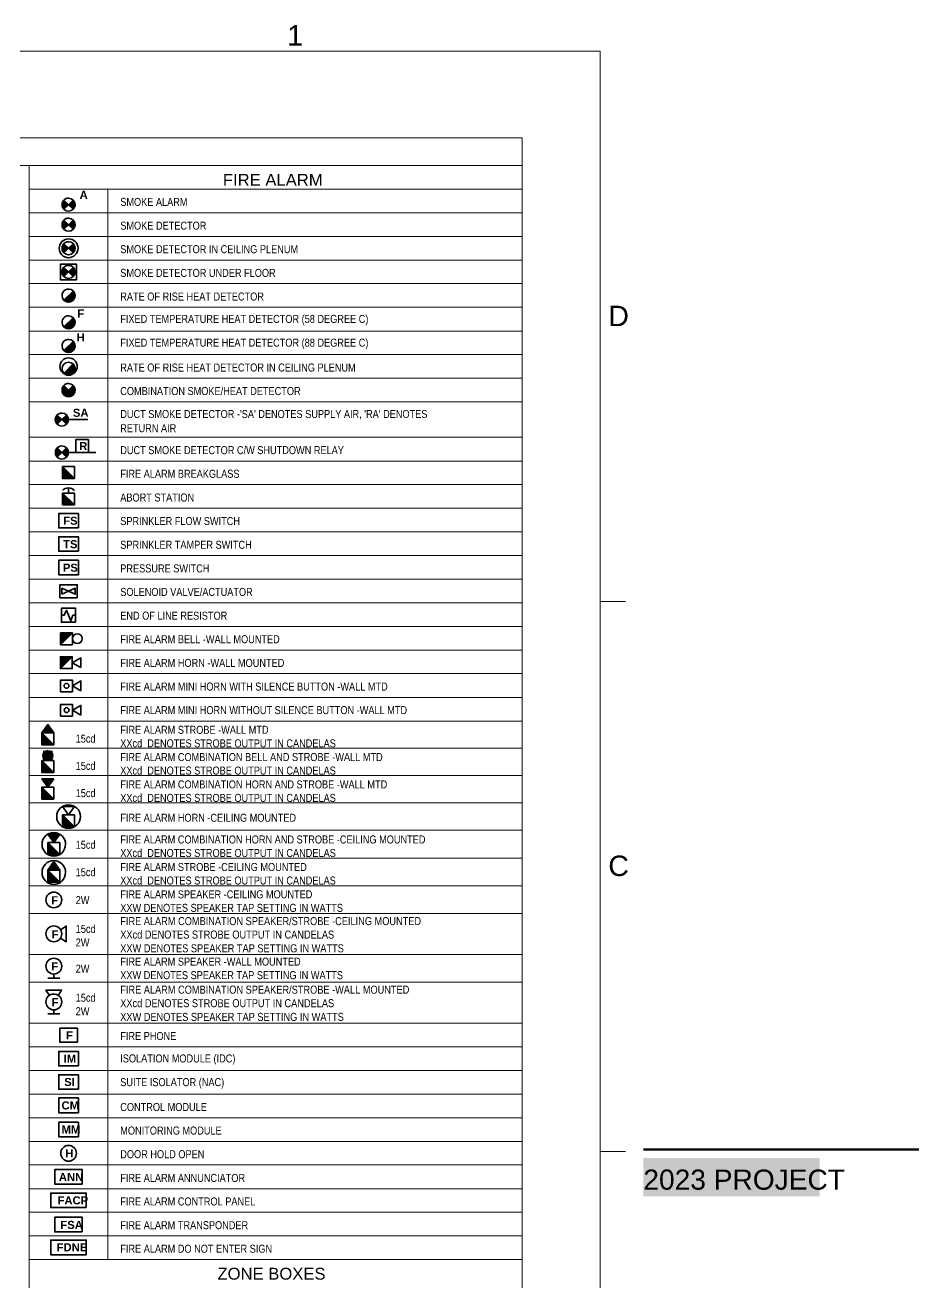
# Model space of a CAD drawing. Header units: millimetres. Extents: x 0.7 to 36.3, y 0.6 to 47.9.
# Drawn here: x 26.48 to 35.4, y 35.32 to 47.88 of the extents above; entities that cross this region are included whole.
import ezdxf

# ---------------------------------------------------------------- set-up
doc = ezdxf.new("R2010")
doc.units = ezdxf.units.MM
doc.header["$LTSCALE"] = 0.007
doc.layers.add('PDF_Geometry', color=7, linetype='Continuous', true_color=0x777777)
doc.layers.add('PDF_Solid Fills', color=7, linetype='Continuous', true_color=0xffffff)
doc.layers.add('PDF_Text', color=7, linetype='Continuous')
doc.styles.add('PDF Arial', font='arial.ttf')
doc.styles.add('PDF Arial Narrow', font='ARIALN.TTF')
doc.styles.add('PDF ArialRoundedMT Bold', font='arialbd.ttf')
doc.styles.add('PDF GillSansMT', font='arial.ttf')
doc.styles.add('PDF GillSansMTCondensed', font='arial.ttf')

msp = doc.modelspace()

# ---------------------------------------------------------------- hatches: boundary and pattern name
at = {"layer": 'PDF_Solid Fills', "transparency": 33554559}
for points in [[(26.912, 46.085), (26.867, 46.13), (26.865, 46.13), (26.849, 46.102), (26.847, 46.085), (26.854, 46.057), (26.865, 46.042), (26.869, 46.042)], [(26.974, 46.105), (26.959, 46.13), (26.957, 46.13), (26.912, 46.085), (26.955, 46.042), (26.96, 46.044), (26.975, 46.077)], [(26.912, 45.887), (26.869, 45.93), (26.865, 45.93), (26.849, 45.904), (26.847, 45.887), (26.855, 45.852), (26.867, 45.842)], [(26.974, 45.907), (26.959, 45.93), (26.955, 45.93), (26.912, 45.887), (26.959, 45.84), (26.975, 45.879)], [(26.912, 45.65), (26.867, 45.695), (26.865, 45.695), (26.849, 45.667), (26.847, 45.65), (26.854, 45.622), (26.865, 45.607), (26.869, 45.607)], [(26.974, 45.67), (26.959, 45.695), (26.957, 45.695), (26.912, 45.65), (26.955, 45.607), (26.96, 45.609), (26.975, 45.642)], [(26.912, 45.415), (26.869, 45.459), (26.865, 45.459), (26.849, 45.432), (26.847, 45.415), (26.854, 45.385), (26.867, 45.37)], [(26.962, 45.455), (26.959, 45.459), (26.955, 45.459), (26.912, 45.415), (26.959, 45.369), (26.975, 45.405), (26.977, 45.422)], [(26.974, 45.199), (26.959, 45.222), (26.955, 45.222), (26.865, 45.132), (26.895, 45.115), (26.929, 45.114), (26.96, 45.135), (26.975, 45.17)], [(26.974, 44.932), (26.959, 44.955), (26.955, 44.955), (26.865, 44.865), (26.895, 44.849), (26.929, 44.847), (26.96, 44.869), (26.975, 44.904)], [(26.974, 44.695), (26.959, 44.72), (26.955, 44.72), (26.865, 44.63), (26.885, 44.617), (26.92, 44.612), (26.947, 44.62), (26.96, 44.634), (26.975, 44.667)], [(26.974, 44.469), (26.959, 44.494), (26.957, 44.494), (26.865, 44.402), (26.895, 44.385), (26.929, 44.384), (26.96, 44.405), (26.975, 44.44)], [(26.91, 44.235), (26.867, 44.279), (26.865, 44.279), (26.849, 44.25), (26.847, 44.234), (26.854, 44.205), (26.869, 44.187), (26.895, 44.172), (26.92, 44.17), (26.954, 44.185), (26.974, 44.217), (26.975, 44.249), (26.959, 44.279)], [(26.844, 43.94), (26.8, 43.984), (26.799, 43.984), (26.782, 43.957), (26.779, 43.94), (26.789, 43.905), (26.8, 43.895), (26.842, 43.937)], [(26.909, 43.955), (26.892, 43.984), (26.889, 43.984), (26.844, 43.94), (26.889, 43.895), (26.894, 43.897), (26.907, 43.922)], [(26.845, 43.612), (26.802, 43.655), (26.799, 43.655), (26.782, 43.629), (26.78, 43.612), (26.789, 43.577), (26.8, 43.567)], [(26.907, 43.632), (26.892, 43.655), (26.889, 43.655), (26.845, 43.612), (26.892, 43.565), (26.909, 43.604)], [(26.97, 43.352), (26.854, 43.469), (26.852, 43.469), (26.852, 43.35)], [(26.97, 43.09), (26.855, 43.205), (26.852, 43.205), (26.852, 43.089)], [(26.832, 41.692), (26.949, 41.809), (26.832, 41.809)], [(26.83, 41.454), (26.947, 41.57), (26.83, 41.57)], [(26.764, 40.81), (26.707, 40.895), (26.706, 40.895), (26.646, 40.812)], [(26.764, 40.694), (26.647, 40.81), (26.646, 40.81), (26.646, 40.692)], [(26.764, 40.417), (26.647, 40.534), (26.646, 40.534), (26.646, 40.415)], [(26.707, 40.269), (26.764, 40.352), (26.647, 40.352)], [(26.764, 40.15), (26.647, 40.267), (26.646, 40.267), (26.646, 40.149)], [(26.97, 39.874), (26.854, 39.99), (26.852, 39.99), (26.852, 39.872)], [(26.824, 39.597), (26.707, 39.714), (26.706, 39.714), (26.706, 39.595)], [(26.766, 39.715), (26.824, 39.799), (26.707, 39.799)], [(26.824, 39.439), (26.766, 39.524), (26.764, 39.524), (26.706, 39.44)], [(26.824, 39.322), (26.707, 39.439), (26.706, 39.439), (26.706, 39.32)]]:
    msp.add_hatch(color=256, dxfattribs=at).paths.add_polyline_path(points)

# ---------------------------------------------------------------- linework, layer by layer
at = {"layer": 'PDF_Geometry', "lineweight": 9}
msp.add_lwpolyline([(32.217, 25.634), (0.987, 25.634), (32.217, 25.634), (32.217, 47.619), (0.987, 47.619), (32.217, 47.619)], close=True, dxfattribs=at)
at = {"layer": 'PDF_Geometry', "lineweight": 20}
for points in [[(16.527, 46.754), (31.438, 46.754), (31.438, 46.477), (26.166, 46.477)], [(31.438, 46.477), (31.438, 35.55), (26.521, 35.55), (31.438, 35.55), (31.438, 33.18), (31.438, 28.221), (26.521, 28.221), (31.438, 28.221), (31.438, 27.888), (16.527, 27.888)], [(26.519, 30.099), (26.519, 46.475), (26.519, 35.549), (26.519, 33.179), (26.519, 28.221), (26.519, 27.888)], [(26.521, 46.24), (31.438, 46.24)], [(27.305, 46.239), (27.305, 35.549)], [(26.521, 46.005), (31.438, 46.005)], [(26.521, 45.768), (31.438, 45.768)], [(26.521, 45.532), (31.438, 45.532)], [(26.521, 45.297), (31.438, 45.297)], [(26.521, 45.06), (31.438, 45.06)], [(26.521, 44.823), (31.438, 44.823)], [(26.521, 44.589), (31.438, 44.589)], [(26.521, 44.352), (31.438, 44.352)], [(26.521, 44.115), (31.438, 44.115)], [(26.521, 43.762), (31.438, 43.762)], [(26.521, 43.525), (31.438, 43.525)], [(26.521, 43.29), (31.438, 43.29)], [(26.521, 43.053), (31.438, 43.053)], [(26.521, 42.817), (31.438, 42.817)], [(26.521, 42.582), (31.438, 42.582)], [(26.521, 42.345), (31.438, 42.345)], [(26.521, 42.11), (31.438, 42.11)], [(26.521, 41.873), (31.438, 41.873)], [(26.521, 41.637), (31.438, 41.637)], [(26.521, 41.402), (31.438, 41.402)], [(26.521, 41.165), (31.438, 41.165)], [(26.521, 40.928), (31.438, 40.928)], [(26.521, 40.657), (31.438, 40.657)], [(26.521, 40.385), (31.438, 40.385)], [(26.521, 40.113), (31.438, 40.113)], [(26.521, 39.837), (31.438, 39.837)], [(26.521, 39.558), (31.438, 39.558)], [(26.521, 39.282), (31.438, 39.282)], [(26.521, 39.005), (31.438, 39.005)], [(26.521, 38.597), (31.438, 38.597)], [(26.521, 38.32), (31.438, 38.32)], [(26.521, 37.912), (31.438, 37.912)], [(26.521, 37.675), (31.438, 37.675)], [(26.521, 37.438), (31.438, 37.438)], [(26.521, 37.203), (31.438, 37.203)], [(26.521, 36.967), (31.438, 36.967)], [(26.521, 36.73), (31.438, 36.73)], [(26.521, 36.495), (31.438, 36.495)], [(26.521, 36.258), (31.438, 36.258)], [(26.521, 36.023), (31.438, 36.023)], [(26.521, 35.786), (31.438, 35.786)]]:
    msp.add_lwpolyline(points, dxfattribs=at)
msp.add_lwpolyline([(31.438, 46.477), (26.521, 46.477)], close=True, dxfattribs=at)
at = {"layer": 'PDF_Geometry', "lineweight": 35}
for points in [[(26.977, 46.085, 0.413494), (26.912, 46.15, 0.423077), (26.847, 46.085, 0.413494), (26.912, 46.02)], [(26.977, 45.885, 0.413494), (26.912, 45.95, 0.423077), (26.847, 45.885, 0.413494), (26.912, 45.82)], [(26.977, 45.65, 0.413494), (26.912, 45.715, 0.423077), (26.847, 45.65, 0.413494), (26.912, 45.585)], [(26.977, 45.414, 0.413494), (26.912, 45.479, 0.423077), (26.847, 45.414, 0.413494), (26.912, 45.349)], [(26.977, 45.177, 0.413494), (26.912, 45.242, 0.423077), (26.847, 45.177, 0.413494), (26.912, 45.112)], [(26.977, 44.91, 0.413494), (26.912, 44.975, 0.423077), (26.847, 44.91, 0.413494), (26.912, 44.845)], [(26.977, 44.675, 0.413494), (26.912, 44.74, 0.423077), (26.847, 44.675, 0.413494), (26.912, 44.61)], [(26.825, 44.47, 0.418269), (26.912, 44.384, 0.411076), (26.999, 44.47)], [(26.977, 44.234, 0.413494), (26.912, 44.299, 0.423077), (26.847, 44.234, 0.413494), (26.912, 44.169)], [(26.91, 43.939, 0.413494), (26.845, 44.004, 0.423077), (26.78, 43.939, 0.413494), (26.845, 43.874)], [(26.845, 43.545, -0.413494), (26.78, 43.61, -0.423077), (26.845, 43.675, -0.413494), (26.91, 43.61), (27.184, 43.61)], [(26.794, 39.975, 0.417263), (26.912, 39.857, 0.411972), (27.03, 39.975)], [(26.764, 39.579, 0.411972), (26.882, 39.697, 0.417263), (26.764, 39.815)], [(26.764, 39.297, 0.411972), (26.882, 39.415, 0.417263), (26.764, 39.534)], [(26.764, 39.22, 0.414894), (26.686, 39.142, 0.414894), (26.764, 39.064)], [(26.764, 38.559, 0.414894), (26.686, 38.481, 0.414894), (26.764, 38.402), (26.764, 38.362)], [(26.844, 38.124, -0.40625), (26.764, 38.044), (26.764, 38.004)], [(26.99, 36.612, 0.414894), (26.912, 36.691, 0.414894), (26.834, 36.612)]]:
    msp.add_lwpolyline(points, format="xyb", dxfattribs=at)
for points in [[(26.912, 46.084), (26.865, 46.13), (26.855, 46.117), (26.849, 46.1), (26.847, 46.084), (26.849, 46.067), (26.855, 46.052), (26.865, 46.039)], [(26.912, 46.084), (26.957, 46.039), (26.967, 46.052), (26.974, 46.067), (26.977, 46.084), (26.974, 46.1), (26.967, 46.117), (26.957, 46.13)], [(26.912, 45.885), (26.865, 45.93), (26.855, 45.917), (26.849, 45.902), (26.847, 45.885), (26.849, 45.869), (26.855, 45.852), (26.865, 45.839)], [(26.912, 45.885), (26.957, 45.839), (26.967, 45.852), (26.974, 45.869), (26.977, 45.885), (26.974, 45.902), (26.967, 45.917), (26.957, 45.93)], [(26.912, 45.649), (26.865, 45.695), (26.855, 45.682), (26.849, 45.665), (26.847, 45.649), (26.849, 45.632), (26.855, 45.617), (26.865, 45.604)], [(26.912, 45.649), (26.957, 45.604), (26.967, 45.617), (26.974, 45.632), (26.977, 45.649), (26.974, 45.665), (26.967, 45.682), (26.957, 45.695)], [(26.99, 45.334), (26.99, 45.492), (26.832, 45.492), (26.832, 45.334)], [(26.912, 45.414), (26.865, 45.459), (26.855, 45.445), (26.849, 45.43), (26.847, 45.414), (26.849, 45.395), (26.855, 45.38), (26.865, 45.367)], [(26.912, 45.414), (26.957, 45.367), (26.967, 45.38), (26.974, 45.395), (26.977, 45.414), (26.974, 45.43), (26.967, 45.445), (26.957, 45.459)], [(26.957, 45.222), (26.865, 45.13), (26.879, 45.12), (26.895, 45.114), (26.912, 45.112), (26.929, 45.114), (26.944, 45.12), (26.957, 45.13), (26.967, 45.144), (26.974, 45.16), (26.977, 45.177), (26.974, 45.194), (26.967, 45.209)], [(26.957, 44.955), (26.865, 44.864), (26.879, 44.854), (26.895, 44.847), (26.912, 44.845), (26.929, 44.847), (26.944, 44.854), (26.957, 44.864), (26.967, 44.877), (26.974, 44.894), (26.977, 44.91), (26.974, 44.927), (26.967, 44.942)], [(26.957, 44.72), (26.865, 44.629), (26.879, 44.617), (26.895, 44.612), (26.912, 44.609), (26.929, 44.612), (26.944, 44.617), (26.957, 44.629), (26.967, 44.642), (26.974, 44.657), (26.977, 44.674), (26.974, 44.69), (26.967, 44.707)], [(26.957, 44.494), (26.865, 44.4), (26.879, 44.39), (26.895, 44.384), (26.912, 44.382), (26.929, 44.384), (26.944, 44.39), (26.957, 44.4), (26.967, 44.414), (26.974, 44.43), (26.977, 44.447), (26.974, 44.464), (26.967, 44.479)], [(26.912, 44.232), (26.865, 44.279), (26.855, 44.265), (26.849, 44.249), (26.847, 44.232), (26.849, 44.215), (26.855, 44.2), (26.865, 44.187), (26.879, 44.177), (26.895, 44.17), (26.912, 44.167), (26.929, 44.17), (26.944, 44.177), (26.957, 44.187), (26.967, 44.2), (26.974, 44.215), (26.977, 44.232), (26.974, 44.249), (26.967, 44.265), (26.957, 44.279)], [(26.844, 43.939), (26.799, 43.984), (26.789, 43.97), (26.782, 43.955), (26.779, 43.939), (26.782, 43.92), (26.789, 43.905), (26.799, 43.892)], [(26.844, 43.939), (26.89, 43.892), (26.9, 43.905), (26.907, 43.92), (26.909, 43.939), (26.907, 43.955), (26.9, 43.97), (26.89, 43.984)], [(27.112, 43.739), (26.985, 43.739), (26.985, 43.61), (27.112, 43.61)], [(26.845, 43.61), (26.799, 43.655), (26.789, 43.642), (26.782, 43.627), (26.78, 43.61), (26.782, 43.594), (26.789, 43.577), (26.799, 43.564)], [(26.845, 43.61), (26.89, 43.564), (26.9, 43.577), (26.907, 43.594), (26.91, 43.61), (26.907, 43.627), (26.9, 43.642), (26.89, 43.655)], [(26.852, 43.35), (26.97, 43.35), (26.852, 43.469)], [(26.852, 43.089), (26.97, 43.089), (26.852, 43.205)], [(27.01, 42.857), (26.814, 42.857), (26.814, 43.002), (27.01, 43.002)], [(27.01, 42.624), (26.814, 42.624), (26.814, 42.769), (27.01, 42.769)], [(27.01, 42.389), (26.814, 42.389), (26.814, 42.534), (27.01, 42.534)], [(26.999, 42.16), (26.825, 42.16), (26.825, 42.289), (26.999, 42.289)], [(26.845, 42.195), (26.979, 42.254), (26.979, 42.195), (26.845, 42.254)], [(26.982, 41.914), (26.84, 41.914), (26.84, 42.055), (26.982, 42.055)], [(26.832, 41.809), (26.832, 41.69), (26.95, 41.809)], [(26.83, 41.57), (26.83, 41.452), (26.949, 41.57)], [(27.034, 41.462), (26.949, 41.51), (27.034, 41.56)], [(26.832, 41.22), (26.95, 41.22), (26.95, 41.337), (26.832, 41.337)], [(27.035, 41.23), (26.95, 41.279), (27.035, 41.329)], [(26.832, 40.977), (26.95, 40.977), (26.95, 41.095), (26.832, 41.095)], [(27.035, 40.987), (26.95, 41.037), (27.035, 41.085)], [(26.764, 40.81), (26.764, 40.692), (26.646, 40.81), (26.706, 40.895)], [(26.646, 40.81), (26.764, 40.81), (26.706, 40.895)], [(26.646, 40.692), (26.764, 40.692), (26.646, 40.81)], [(26.646, 40.415), (26.764, 40.415), (26.646, 40.534)], [(26.764, 40.352), (26.706, 40.267), (26.646, 40.352)], [(26.764, 40.352), (26.646, 40.352), (26.706, 40.267)], [(26.646, 40.149), (26.764, 40.149), (26.646, 40.267)], [(26.97, 40.075), (26.912, 39.99), (26.852, 40.075)], [(26.852, 39.872), (26.97, 39.872), (26.852, 39.99)], [(26.824, 39.799), (26.764, 39.714), (26.706, 39.799)], [(26.764, 39.714), (26.824, 39.799), (26.706, 39.799)], [(26.706, 39.595), (26.824, 39.595), (26.706, 39.714)], [(26.764, 39.524), (26.706, 39.439), (26.824, 39.439)], [(26.824, 39.439), (26.706, 39.439), (26.824, 39.32)], [(26.706, 39.32), (26.824, 39.32), (26.706, 39.439)], [(27, 37.722), (26.824, 37.722), (26.824, 37.861), (27, 37.861)], [(27.01, 37.484), (26.814, 37.484), (26.814, 37.629), (27.01, 37.629)], [(27.01, 37.251), (26.814, 37.251), (26.814, 37.396), (27.01, 37.396)], [(27.01, 37.017), (26.814, 37.017), (26.814, 37.164), (27.01, 37.164)], [(27.01, 36.777), (26.814, 36.777), (26.814, 36.922), (27.01, 36.922)], [(27.049, 36.304), (26.774, 36.304), (26.774, 36.449), (27.049, 36.449)], [(27.089, 36.069), (26.734, 36.069), (26.734, 36.214), (27.089, 36.214)], [(27.049, 35.826), (26.774, 35.826), (26.774, 35.972), (27.049, 35.972)], [(27.089, 35.599), (26.734, 35.599), (26.734, 35.744), (27.089, 35.744)]]:
    msp.add_lwpolyline(points, close=True, dxfattribs=at)
for points in [[(26.957, 46.039), (26.865, 46.13)], [(26.865, 46.039), (26.957, 46.13)], [(26.957, 45.839), (26.865, 45.93)], [(26.865, 45.839), (26.957, 45.93)], [(26.957, 45.604), (26.865, 45.695)], [(26.865, 45.604), (26.957, 45.695)], [(26.957, 45.367), (26.865, 45.459)], [(26.865, 45.367), (26.957, 45.459)], [(26.865, 45.13), (26.957, 45.222)], [(26.865, 44.864), (26.957, 44.955)], [(26.865, 44.629), (26.957, 44.72)], [(26.865, 44.4), (26.957, 44.494)], [(26.957, 44.279), (26.912, 44.232), (26.865, 44.279)], [(26.89, 43.892), (26.799, 43.984)], [(26.799, 43.892), (26.89, 43.984)], [(26.909, 43.939), (27.105, 43.939)], [(26.89, 43.564), (26.799, 43.655)], [(26.799, 43.564), (26.89, 43.655)], [(26.852, 43.469), (26.97, 43.35), (26.97, 43.469), (26.852, 43.469), (26.852, 43.35), (26.97, 43.35)], [(26.912, 43.205), (26.912, 43.255)], [(26.852, 43.205), (26.97, 43.089), (26.97, 43.205), (26.852, 43.205), (26.852, 43.089), (26.97, 43.089)], [(26.84, 41.984), (26.869, 41.984), (26.89, 42.035), (26.934, 41.929), (26.955, 41.984), (26.982, 41.984)], [(26.95, 41.809), (26.832, 41.69), (26.95, 41.69), (26.95, 41.809), (26.832, 41.809), (26.832, 41.69)], [(26.949, 41.57), (26.83, 41.452), (26.949, 41.452), (26.949, 41.57), (26.83, 41.57), (26.83, 41.452)], [(26.764, 40.692), (26.646, 40.692), (26.646, 40.81), (26.764, 40.81)], [(26.646, 40.534), (26.764, 40.415), (26.764, 40.534), (26.646, 40.534), (26.646, 40.415), (26.764, 40.415)], [(26.646, 40.267), (26.764, 40.149), (26.764, 40.267), (26.646, 40.267), (26.646, 40.149), (26.764, 40.149)], [(26.852, 39.99), (26.97, 39.872), (26.97, 39.99), (26.852, 39.99), (26.852, 39.872), (26.97, 39.872)], [(26.706, 39.714), (26.824, 39.595), (26.824, 39.714), (26.706, 39.714), (26.706, 39.595), (26.824, 39.595)], [(26.706, 39.439), (26.764, 39.524), (26.824, 39.439), (26.706, 39.439), (26.706, 39.32), (26.824, 39.32)], [(26.83, 38.761), (26.889, 38.724), (26.889, 38.88), (26.832, 38.842)], [(26.706, 38.362), (26.824, 38.362)], [(26.721, 38.187), (26.686, 38.241), (26.842, 38.241), (26.807, 38.187)], [(26.706, 38.004), (26.824, 38.004)]]:
    msp.add_lwpolyline(points, dxfattribs=at)
at = {"layer": 'PDF_Geometry', "lineweight": 9}
for points in [[(32.219, 42.123), (32.469, 42.123)], [(32.219, 36.628), (32.469, 36.628)]]:
    msp.add_lwpolyline(points, dxfattribs=at)
at = {"layer": 'PDF_Geometry', "lineweight": 70}
msp.add_lwpolyline([(32.65, 36.651), (35.398, 36.651)], dxfattribs=at)
at = {"layer": 'PDF_Geometry', "lineweight": 35}
msp.add_circle((26.704, 40.583), 0.049, dxfattribs=at)
for centre, radius, start, end in [((26.912, 45.65), 0.0932, 89.9056, 180.0944), ((26.911, 45.651), 0.096, 270.6194, 359.3806), ((26.912, 44.449), 0.0651, 180.0704, 269.9296), ((26.999, 41.752), 0.0484, 90.0411, 179.9589), ((26.706, 40.584), 0.0484, 90.0411, 179.9589), ((26.764, 38.804), 0.0782, 89.9335, 180.0665), ((26.763, 38.805), 0.0811, 270.7811, 359.2189), ((26.764, 38.124), 0.0782, 89.9335, 180.0665)]:
    msp.add_arc(centre, radius, start, end, dxfattribs=at)
for points in [[(26.977, 46.085), (26.977, 46.05), (26.947, 46.02), (26.912, 46.02)], [(26.977, 45.885), (26.977, 45.85), (26.947, 45.82), (26.912, 45.82)], [(26.912, 45.744), (26.964, 45.744), (27.007, 45.702), (27.007, 45.65)], [(26.912, 45.555), (26.86, 45.555), (26.819, 45.599), (26.819, 45.65)], [(26.977, 45.65), (26.977, 45.615), (26.947, 45.585), (26.912, 45.585)], [(26.977, 45.414), (26.977, 45.379), (26.947, 45.349), (26.912, 45.349)], [(26.977, 45.177), (26.977, 45.142), (26.947, 45.112), (26.912, 45.112)], [(26.977, 44.91), (26.977, 44.875), (26.947, 44.845), (26.912, 44.845)], [(26.977, 44.675), (26.977, 44.64), (26.947, 44.61), (26.912, 44.61)], [(26.825, 44.47), (26.825, 44.517), (26.864, 44.555), (26.912, 44.555)], [(26.847, 44.449), (26.847, 44.484), (26.875, 44.512), (26.912, 44.512)], [(26.912, 44.555), (26.959, 44.555), (26.999, 44.517), (26.999, 44.47)], [(26.912, 44.512), (26.947, 44.512), (26.977, 44.484), (26.977, 44.449)], [(26.977, 44.449), (26.977, 44.414), (26.947, 44.384), (26.912, 44.384)], [(26.977, 44.234), (26.977, 44.199), (26.947, 44.169), (26.912, 44.169)], [(26.91, 43.939), (26.91, 43.904), (26.88, 43.874), (26.845, 43.874)], [(26.91, 43.61), (26.91, 43.575), (26.88, 43.545), (26.845, 43.545)], [(26.852, 43.232), (26.867, 43.249), (26.889, 43.257), (26.912, 43.257)], [(26.912, 43.257), (26.934, 43.257), (26.955, 43.247), (26.97, 43.23)], [(26.999, 41.702), (26.972, 41.702), (26.95, 41.725), (26.95, 41.752)], [(26.999, 41.8), (27.025, 41.8), (27.049, 41.779), (27.049, 41.752)], [(27.049, 41.752), (27.049, 41.725), (27.025, 41.702), (26.999, 41.702)], [(26.867, 41.28), (26.867, 41.294), (26.877, 41.304), (26.89, 41.304)], [(26.867, 41.28), (26.867, 41.294), (26.877, 41.304), (26.89, 41.304)], [(26.89, 41.255), (26.877, 41.255), (26.867, 41.267), (26.867, 41.28)], [(26.89, 41.255), (26.877, 41.255), (26.867, 41.267), (26.867, 41.28)], [(26.89, 41.304), (26.904, 41.304), (26.915, 41.294), (26.915, 41.28)], [(26.89, 41.304), (26.904, 41.304), (26.915, 41.294), (26.915, 41.28)], [(26.915, 41.28), (26.915, 41.267), (26.904, 41.255), (26.89, 41.255)], [(26.915, 41.28), (26.915, 41.267), (26.904, 41.255), (26.89, 41.255)], [(26.869, 41.037), (26.869, 41.052), (26.879, 41.062), (26.892, 41.062)], [(26.892, 41.012), (26.879, 41.012), (26.869, 41.024), (26.869, 41.037)], [(26.892, 41.062), (26.905, 41.062), (26.917, 41.052), (26.917, 41.037)], [(26.917, 41.037), (26.917, 41.024), (26.905, 41.012), (26.892, 41.012)], [(26.706, 40.534), (26.679, 40.534), (26.657, 40.557), (26.657, 40.584)], [(26.706, 40.632), (26.732, 40.632), (26.756, 40.61), (26.756, 40.584)], [(26.756, 40.584), (26.756, 40.557), (26.732, 40.534), (26.706, 40.534)], [(26.794, 39.975), (26.794, 40.04), (26.845, 40.092), (26.912, 40.092)], [(26.912, 40.092), (26.977, 40.092), (27.03, 40.04), (27.03, 39.975)], [(26.647, 39.697), (26.647, 39.764), (26.699, 39.815), (26.764, 39.815)], [(26.764, 39.579), (26.699, 39.579), (26.647, 39.632), (26.647, 39.697)], [(26.647, 39.415), (26.647, 39.482), (26.699, 39.534), (26.764, 39.534)], [(26.764, 39.297), (26.699, 39.297), (26.647, 39.35), (26.647, 39.415)], [(26.764, 39.22), (26.807, 39.22), (26.844, 39.185), (26.844, 39.142)], [(26.844, 39.142), (26.844, 39.099), (26.807, 39.064), (26.764, 39.064)], [(26.764, 38.882), (26.807, 38.882), (26.844, 38.847), (26.844, 38.804)], [(26.764, 38.724), (26.721, 38.724), (26.686, 38.761), (26.686, 38.804)], [(26.764, 38.559), (26.807, 38.559), (26.844, 38.524), (26.844, 38.481)], [(26.844, 38.481), (26.844, 38.437), (26.807, 38.402), (26.764, 38.402)], [(26.764, 38.202), (26.807, 38.202), (26.844, 38.167), (26.844, 38.124)], [(26.764, 38.044), (26.721, 38.044), (26.686, 38.081), (26.686, 38.124)], [(26.912, 36.532), (26.869, 36.532), (26.834, 36.569), (26.834, 36.612)], [(26.99, 36.612), (26.99, 36.569), (26.955, 36.532), (26.912, 36.532)]]:
    msp.add_open_spline(points, degree=3, dxfattribs=at)
at = {"layer": 'PDF_Solid Fills', "lineweight": 35, "transparency": 33554559}
msp.add_solid([(26.656, 40.535), (26.754, 40.535), (26.656, 40.632), (26.754, 40.632)], dxfattribs=at)
at = {"layer": 'PDF_Solid Fills', "color": 7, "lineweight": 9, "true_color": 0xffffff, "transparency": 33554559}
msp.add_solid([(32.648, 36.566), (34.407, 36.566), (32.648, 36.182), (34.407, 36.182)], dxfattribs=at)

# ---------------------------------------------------------------- texts
at = {"layer": 'PDF_Text', "attachment_point": 4}
for s, insert, char_height, style in [('1', (29.094, 47.776), 0.204, 'PDF GillSansMTCondensed'), ('FIRE ALARM', (28.452, 46.333), 0.1188, 'PDF Arial'), ('A', (27.022, 46.183), 0.0805, 'PDF ArialRoundedMT Bold'), ('SMOKE ALARM', (27.428, 46.112), 0.07991, 'PDF Arial Narrow'), ('SMOKE DETECTOR', (27.428, 45.875), 0.07991, 'PDF Arial Narrow'), ('SMOKE DETECTOR IN CEILING PLENUM', (27.428, 45.64), 0.07991, 'PDF Arial Narrow'), ('SMOKE DETECTOR UNDER FLOOR', (27.428, 45.403), 0.07991, 'PDF Arial Narrow'), ('RATE OF RISE HEAT DETECTOR', (27.428, 45.167), 0.07991, 'PDF Arial Narrow'), ('F', (27, 44.998), 0.0805, 'PDF ArialRoundedMT Bold'), ('FIXED TEMPERATURE HEAT DETECTOR (58 DEGREE C)', (27.428, 44.932), 0.07991, 'PDF Arial Narrow'), ('D', (32.299, 44.974), 0.204, 'PDF GillSansMTCondensed'), ('H', (26.992, 44.759), 0.0805, 'PDF ArialRoundedMT Bold'), ('FIXED TEMPERATURE HEAT DETECTOR (88 DEGREE C)', (27.428, 44.695), 0.07991, 'PDF Arial Narrow'), ('RATE OF RISE HEAT DETECTOR IN CEILING PLENUM', (27.428, 44.458), 0.07991, 'PDF Arial Narrow'), ('COMBINATION SMOKE/HEAT DETECTOR', (27.428, 44.223), 0.07991, 'PDF Arial Narrow'), ('SA', (26.955, 44.006), 0.0805, 'PDF ArialRoundedMT Bold'), ("DUCT SMOKE DETECTOR -'SA' DENOTES SUPPLY AIR, 'RA' DENOTES", (27.428, 43.987), 0.07991, 'PDF Arial Narrow'), ('RETURN AIR', (27.428, 43.852), 0.0799, 'PDF Arial Narrow'), ('R', (27.018, 43.674), 0.0805, 'PDF ArialRoundedMT Bold'), ('DUCT SMOKE DETECTOR C/W SHUTDOWN RELAY', (27.428, 43.633), 0.07991, 'PDF Arial Narrow'), ('FIRE ALARM BREAKGLASS', (27.428, 43.397), 0.07991, 'PDF Arial Narrow'), ('ABORT STATION', (27.428, 43.16), 0.07991, 'PDF Arial Narrow'), ('FS', (26.858, 42.928), 0.0805, 'PDF ArialRoundedMT Bold'), ('SPRINKLER FLOW SWITCH', (27.428, 42.925), 0.07991, 'PDF Arial Narrow'), ('TS', (26.857, 42.694), 0.0805, 'PDF ArialRoundedMT Bold'), ('SPRINKLER TAMPER SWITCH', (27.428, 42.688), 0.07991, 'PDF Arial Narrow'), ('PS', (26.855, 42.459), 0.0805, 'PDF ArialRoundedMT Bold'), ('PRESSURE SWITCH', (27.428, 42.452), 0.07991, 'PDF Arial Narrow'), ('SOLENOID VALVE/ACTUATOR', (27.428, 42.217), 0.07991, 'PDF Arial Narrow'), ('END OF LINE RESISTOR', (27.428, 41.98), 0.07991, 'PDF Arial Narrow'), ('FIRE ALARM BELL -WALL MOUNTED', (27.428, 41.745), 0.07991, 'PDF Arial Narrow'), ('FIRE ALARM HORN -WALL MOUNTED', (27.428, 41.508), 0.07991, 'PDF Arial Narrow'), ('FIRE ALARM MINI HORN WITH SILENCE BUTTON -WALL MTD', (27.428, 41.272), 0.07991, 'PDF Arial Narrow'), ('FIRE ALARM MINI HORN WITHOUT SILENCE BUTTON -WALL MTD', (27.428, 41.037), 0.07991, 'PDF Arial Narrow'), ('FIRE ALARM STROBE -WALL MTD', (27.428, 40.84), 0.07991, 'PDF Arial Narrow'), ('15cd', (26.983, 40.752), 0.0799, 'PDF Arial Narrow'), ('XXcd  DENOTES STROBE OUTPUT IN CANDELAS', (27.428, 40.705), 0.07991, 'PDF Arial Narrow'), ('FIRE ALARM COMBINATION BELL AND STROBE -WALL MTD', (27.428, 40.568), 0.07991, 'PDF Arial Narrow'), ('15cd', (26.983, 40.48), 0.0799, 'PDF Arial Narrow'), ('XXcd  DENOTES STROBE OUTPUT IN CANDELAS', (27.428, 40.433), 0.07991, 'PDF Arial Narrow'), ('FIRE ALARM COMBINATION HORN AND STROBE -WALL MTD', (27.428, 40.295), 0.07991, 'PDF Arial Narrow'), ('15cd', (26.983, 40.208), 0.0799, 'PDF Arial Narrow'), ('XXcd  DENOTES STROBE OUTPUT IN CANDELAS', (27.428, 40.16), 0.07991, 'PDF Arial Narrow'), ('FIRE ALARM HORN -CEILING MOUNTED', (27.428, 39.962), 0.07991, 'PDF Arial Narrow'), ('15cd', (26.983, 39.692), 0.0799, 'PDF Arial Narrow'), ('FIRE ALARM COMBINATION HORN AND STROBE -CEILING MOUNTED', (27.428, 39.745), 0.07991, 'PDF Arial Narrow'), ('XXcd  DENOTES STROBE OUTPUT IN CANDELAS', (27.428, 39.61), 0.07991, 'PDF Arial Narrow'), ('C', (32.299, 39.481), 0.204, 'PDF GillSansMTCondensed'), ('15cd', (26.983, 39.418), 0.0799, 'PDF Arial Narrow'), ('FIRE ALARM STROBE -CEILING MOUNTED', (27.428, 39.47), 0.07991, 'PDF Arial Narrow'), ('XXcd  DENOTES STROBE OUTPUT IN CANDELAS', (27.428, 39.335), 0.07991, 'PDF Arial Narrow'), ('FIRE ALARM SPEAKER -CEILING MOUNTED', (27.428, 39.197), 0.07991, 'PDF Arial Narrow'), ('F', (26.738, 39.139), 0.0805, 'PDF ArialRoundedMT Bold'), ('2W', (26.983, 39.14), 0.0799, 'PDF Arial Narrow'), ('XXW DENOTES SPEAKER TAP SETTING IN WATTS', (27.428, 39.062), 0.07991, 'PDF Arial Narrow'), ('FIRE ALARM COMBINATION SPEAKER/STROBE -CEILING MOUNTED', (27.428, 38.93), 0.08024, 'PDF Arial Narrow'), ('F', (26.742, 38.799), 0.0805, 'PDF ArialRoundedMT Bold'), ('15cd', (26.983, 38.852), 0.0802, 'PDF Arial Narrow'), ('XXcd DENOTES STROBE OUTPUT IN CANDELAS', (27.428, 38.795), 0.08024, 'PDF Arial Narrow'), ('2W', (26.983, 38.717), 0.0802, 'PDF Arial Narrow'), ('XXW DENOTES SPEAKER TAP SETTING IN WATTS', (27.428, 38.658), 0.08024, 'PDF Arial Narrow'), ('FIRE ALARM SPEAKER -WALL MOUNTED', (27.428, 38.525), 0.07991, 'PDF Arial Narrow'), ('F', (26.74, 38.478), 0.0805, 'PDF ArialRoundedMT Bold'), ('2W', (26.983, 38.455), 0.0799, 'PDF Arial Narrow'), ('XXW DENOTES SPEAKER TAP SETTING IN WATTS', (27.428, 38.39), 0.07991, 'PDF Arial Narrow'), ('15cd', (26.983, 38.165), 0.0802, 'PDF Arial Narrow'), ('FIRE ALARM COMBINATION SPEAKER/STROBE -WALL MOUNTED', (27.428, 38.245), 0.08024, 'PDF Arial Narrow'), ('F', (26.742, 38.121), 0.0805, 'PDF ArialRoundedMT Bold'), ('2W', (26.983, 38.03), 0.0802, 'PDF Arial Narrow'), ('XXcd DENOTES STROBE OUTPUT IN CANDELAS', (27.428, 38.11), 0.08024, 'PDF Arial Narrow'), ('XXW DENOTES SPEAKER TAP SETTING IN WATTS', (27.428, 37.973), 0.08024, 'PDF Arial Narrow'), ('F', (26.887, 37.789), 0.0805, 'PDF ArialRoundedMT Bold'), ('FIRE PHONE', (27.428, 37.782), 0.0799, 'PDF Arial Narrow'), ('IM', (26.863, 37.556), 0.0805, 'PDF ArialRoundedMT Bold'), ('ISOLATION MODULE (IDC)', (27.428, 37.547), 0.07991, 'PDF Arial Narrow'), ('SI', (26.868, 37.323), 0.0805, 'PDF ArialRoundedMT Bold'), ('SUITE ISOLATOR (NAC)', (27.428, 37.31), 0.07991, 'PDF Arial Narrow'), ('CM', (26.842, 37.089), 0.0805, 'PDF ArialRoundedMT Bold'), ('CONTROL MODULE', (27.428, 37.073), 0.07991, 'PDF Arial Narrow'), ('MM', (26.842, 36.849), 0.0805, 'PDF ArialRoundedMT Bold'), ('MONITORING MODULE', (27.428, 36.838), 0.07991, 'PDF Arial Narrow'), ('H', (26.88, 36.611), 0.0805, 'PDF ArialRoundedMT Bold'), ('DOOR HOLD OPEN', (27.428, 36.602), 0.07991, 'PDF Arial Narrow'), ('2023 PROJECT', (32.649, 36.347), 0.2009, 'PDF GillSansMT'), ('ANN', (26.815, 36.374), 0.0805, 'PDF ArialRoundedMT Bold'), ('FIRE ALARM ANNUNCIATOR', (27.428, 36.365), 0.07991, 'PDF Arial Narrow'), ('FACP', (26.802, 36.141), 0.0805, 'PDF ArialRoundedMT Bold'), ('FIRE ALARM CONTROL PANEL', (27.428, 36.13), 0.07991, 'PDF Arial Narrow'), ('FSA', (26.83, 35.896), 0.0805, 'PDF ArialRoundedMT Bold'), ('FIRE ALARM TRANSPONDER', (27.428, 35.893), 0.07991, 'PDF Arial Narrow'), ('FDNE', (26.793, 35.673), 0.0805, 'PDF ArialRoundedMT Bold'), ('FIRE ALARM DO NOT ENTER SIGN', (27.428, 35.658), 0.07991, 'PDF Arial Narrow'), ('ZONE BOXES', (28.398, 35.408), 0.1188, 'PDF Arial')]:
    msp.add_mtext(s, dxfattribs=dict(at, insert=insert, char_height=char_height, style=style))

doc.saveas('drawing.dxf')
